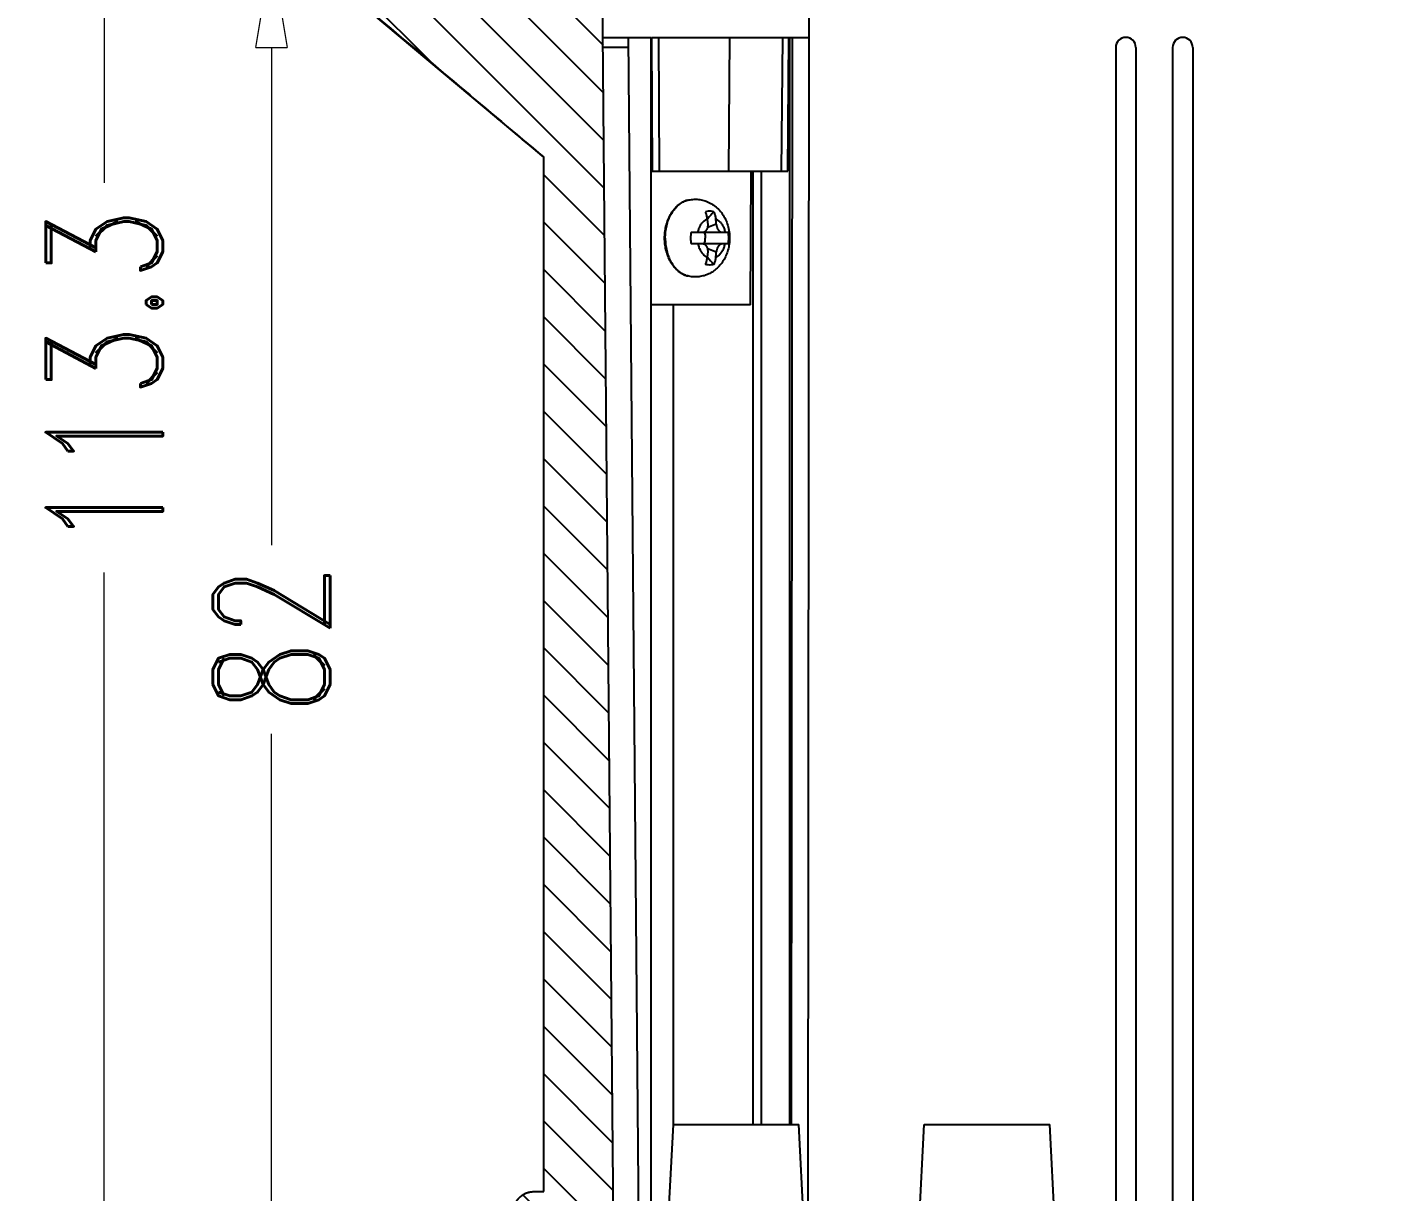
# Model space of a CAD drawing. Header units: millimetres. Extents: x -1995 to -555, y 489 to 1011.
# Drawn here: x -1989.9 to -1908.1, y 604.3 to 673.9 of the extents above; entities that cross this region are included whole.
import ezdxf

# ---------------------------------------------------------------- set-up
doc = ezdxf.new("R2010")
doc.units = ezdxf.units.MM
doc.layers.add('dim', color=82, linetype='Continuous', lineweight=9)
doc.styles.add('ROMAND', font='romand.shx', dxfattribs={"width": 0.75, "bigfont": 'gbcbig.shx'})
doc.dimstyles.new('YanXiu', dxfattribs={"dimtxt": 2.5, "dimasz": 2.2, "dimexe": 1, "dimexo": 0, "dimgap": 0.66, "dimtad": 0, "dimzin": 1, "dimdsep": 46, "dimtxsty": 'ROMAND', "dimblk": 'CLOSEDBLANK', "dimcen": 0, "dimclrd": 3, "dimclre": 3, "dimclrt": 7, "dimazin": 0, "dimtfac": 1, "dimtofl": 0, "dimtmove": 0, "dimatfit": 3, "dimldrblk": 'CLOSEDBLANK', "dimfxl": 1, "dimlwd": 5, "dimlwe": 5, "dimarcsym": 0})

# ---------------------------------------------------------------- blocks, each defined once
blk = doc.blocks.new('_ClosedBlank')
at = {"color": 0, "linetype": 'ByBlock', "lineweight": -2}
for p, q in [((-1, 0.167), (0, 0)), ((-1, 0.167), (-1, -0.167)), ((0, 0), (-1, -0.167))]:
    blk.add_line(p, q, dxfattribs=at)
blk = doc.blocks.new('*D189')
at = {"layer": 'Defpoints', "color": 0}
for p in [(-1985.319, 709.63), (-1847.542, 709.63), (-1960.842, 596.33)]:
    blk.add_point(p, dxfattribs=at)
at = {"layer": 'dim', "color": 3, "lineweight": 5}
for p, q in [((-1848.941, 709.63), (-1986.719, 709.63)), ((-1985.319, 704.03), (-1985.319, 664.629)), ((-1985.319, 601.93), (-1985.319, 641.331)), ((-1962.241, 596.33), (-1986.719, 596.33))]:
    blk.add_line(p, q, dxfattribs=at)
at = {"layer": 'dim', "color": 3, "lineweight": 5, "xscale": 5.600000000000001, "yscale": 5.600000000000001, "zscale": 5.600000000000001}
for p, rotation in [((-1985.319, 709.63), 90), ((-1985.319, 596.33), 270)]:
    blk.add_blockref('_ClosedBlank', p, dxfattribs=dict(at, rotation=rotation))
at = {"layer": 'dim', "color": 7, "insert": (-1985.319, 652.98), "char_height": 7, "attachment_point": 5, "rotation": 90, "style": 'ROMAND'}
blk.add_mtext('113.3', dxfattribs=at)
blk = doc.blocks.new('*D190')
at = {"layer": 'Defpoints', "color": 0}
for p in [(-1975.319, 678.33), (-1962.042, 678.33), (-1960.842, 596.33)]:
    blk.add_point(p, dxfattribs=at)
at = {"layer": 'dim', "color": 3, "lineweight": 5}
for p, q in [((-1963.441, 678.33), (-1976.719, 678.33)), ((-1975.319, 672.73), (-1975.319, 642.979)), ((-1975.319, 601.93), (-1975.319, 631.681)), ((-1962.241, 596.33), (-1976.719, 596.33))]:
    blk.add_line(p, q, dxfattribs=at)
at = {"layer": 'dim', "color": 3, "lineweight": 5, "xscale": 5.600000000000001, "yscale": 5.600000000000001, "zscale": 5.600000000000001}
for p, rotation in [((-1975.319, 678.33), 90), ((-1975.319, 596.33), 270)]:
    blk.add_blockref('_ClosedBlank', p, dxfattribs=dict(at, rotation=rotation))
at = {"layer": 'dim', "color": 7, "insert": (-1975.319, 637.33), "char_height": 7, "attachment_point": 5, "rotation": 90, "style": 'ROMAND'}
blk.add_mtext('82', dxfattribs=at)

msp = doc.modelspace()

# ---------------------------------------------------------------- hatches: boundary and pattern name
at = {"linetype": 'Continuous'}
h = msp.add_hatch(dxfattribs=at)
h.set_pattern_fill('DEFAULT__7', color=2, scale=2, angle=-45, style=0, pattern_type=0)
h.set_pattern_definition([(315, (-2027.3937, 555.2644), (1.414214, 1.414214), [])])
edge = h.paths.add_edge_path()
edge.add_line((-1960.842, 596.33), (-1780.028, 596.33))
edge.add_line((-1960.842, 596.33), (-1960.842, 603.119))
edge.add_spline(control_points=[(-1960.842, 603.119), (-1960.842, 603.813), (-1960.356, 604.307), (-1959.663, 604.319)], knot_values=[0, 0, 0, 0, 1, 1, 1, 1], weights=[1, 0.808834, 0.808834, 1], degree=3, periodic=0)
edge.add_line((-1959.663, 604.319), (-1959.042, 604.33))
edge.add_line((-1959.042, 604.33), (-1959.042, 666.168))
edge.add_spline(control_points=[(-1959.042, 666.168), (-1960.167, 667.114), (-1962.415, 669.002), (-1965.776, 671.828), (-1968.011, 673.707), (-1969.126, 674.646)], knot_values=[0, 0, 0, 0, 0.333333, 0.666667, 1, 1, 1, 1], degree=3, periodic=0)
edge.add_spline(control_points=[(-1970.758, 676.756), (-1970.437, 675.897), (-1969.877, 675.172), (-1969.126, 674.646)], knot_values=[0, 0, 0, 0, 1, 1, 1, 1], weights=[1, 0.970046, 0.970046, 1], degree=3, periodic=0)
edge.add_line((-1970.758, 676.756), (-1966.516, 676.83))
edge.add_spline(control_points=[(-1966.516, 676.83), (-1963.618, 676.881), (-1963.618, 679.779), (-1966.516, 679.83)], knot_values=[0, 0, 0, 0, 1, 1, 1, 1], weights=[1, 0.344968, 0.344968, 1], degree=3, periodic=0)
edge.add_line((-1966.516, 679.83), (-1970.758, 679.904))
edge.add_spline(control_points=[(-1962.042, 678.33), (-1962.042, 684.864), (-1968.473, 686.026), (-1970.758, 679.904)], knot_values=[0, 0, 0, 0, 1, 1, 1, 1], weights=[1, 0.451798, 0.451798, 1], degree=3, periodic=0)
edge.add_line((-1962.042, 678.33), (-1959.242, 678.33))
edge.add_line((-1959.22, 680.83), (-1959.242, 678.33))
edge.add_line((-1959.22, 680.83), (-1958.642, 680.83))
edge.add_line((-1958.642, 680.83), (-1958.413, 681.059))
edge.add_spline(control_points=[(-1958.413, 681.059), (-1958.313, 681.159), (-1958.171, 681.159), (-1958.071, 681.059)], knot_values=[0, 0, 0, 0, 1, 1, 1, 1], weights=[1, 0.804738, 0.804738, 1], degree=3, periodic=0)
edge.add_line((-1958.071, 681.059), (-1957.842, 680.83))
edge.add_line((-1957.842, 680.83), (-1957.264, 680.83))
edge.add_line((-1957.264, 680.83), (-1957.242, 678.33))
edge.add_line((-1957.242, 678.33), (-1955.542, 678.33))
edge.add_line((-1954.861, 600.33), (-1955.542, 678.33))
edge.add_line((-1954.861, 600.33), (-1851.711, 600.33))
edge.add_line((-1851.292, 608.33), (-1851.711, 600.33))
edge.add_line((-1851.292, 608.33), (-1848.792, 608.33))
edge.add_line((-1848.713, 599.33), (-1848.792, 608.33))
edge.add_line((-1848.713, 599.33), (-1846.371, 599.33))
edge.add_line((-1846.371, 599.33), (-1846.292, 608.33))
edge.add_line((-1846.292, 608.33), (-1843.792, 608.33))
edge.add_line((-1843.792, 608.33), (-1843.373, 600.33))
edge.add_line((-1843.373, 600.33), (-1780.028, 600.33))
edge.add_line((-1780.028, 596.33), (-1780.028, 600.33))
edge = h.paths.add_edge_path()
edge.add_line((-1780.028, 596.33), (-1780.028, 600.33))
edge.add_line((-1780.028, 596.33), (-1780.028, 600.33))
edge = h.paths.add_edge_path()
edge.add_line((-1780.028, 596.33), (-1742.354, 596.33))
edge.add_line((-1780.028, 596.33), (-1780.028, 600.33))
edge.add_line((-1780.028, 600.33), (-1751.711, 600.33))
edge.add_line((-1751.292, 608.33), (-1751.711, 600.33))
edge.add_line((-1748.792, 608.33), (-1751.292, 608.33))
edge.add_line((-1748.713, 599.33), (-1748.792, 608.33))
edge.add_line((-1746.371, 599.33), (-1748.713, 599.33))
edge.add_line((-1746.371, 599.33), (-1746.292, 608.33))
edge.add_line((-1743.792, 608.33), (-1746.292, 608.33))
edge.add_line((-1743.792, 608.33), (-1743.373, 600.33))
edge.add_line((-1743.373, 600.33), (-1742.354, 600.33))
edge.add_line((-1742.354, 596.33), (-1742.354, 600.33))
edge = h.paths.add_edge_path()
edge.add_line((-1742.354, 596.33), (-1742.354, 600.33))
edge.add_line((-1742.354, 596.33), (-1742.354, 600.33))
edge = h.paths.add_edge_path()
edge.add_line((-1734.242, 596.33), (-1742.354, 596.33))
edge.add_line((-1742.354, 596.33), (-1742.354, 600.33))
edge.add_line((-1740.223, 600.33), (-1742.354, 600.33))
edge.add_line((-1740.223, 600.33), (-1739.542, 678.33))
edge.add_line((-1737.842, 678.33), (-1739.542, 678.33))
edge.add_line((-1737.82, 680.83), (-1737.842, 678.33))
edge.add_line((-1737.242, 680.83), (-1737.82, 680.83))
edge.add_line((-1737.013, 681.059), (-1737.242, 680.83))
edge.add_spline(control_points=[(-1736.671, 681.059), (-1736.771, 681.159), (-1736.913, 681.159), (-1737.013, 681.059)], knot_values=[0, 0, 0, 0, 1, 1, 1, 1], weights=[1, 0.804738, 0.804738, 1], degree=3, periodic=0)
edge.add_line((-1736.442, 680.83), (-1736.671, 681.059))
edge.add_line((-1735.864, 680.83), (-1736.442, 680.83))
edge.add_line((-1735.864, 680.83), (-1735.842, 678.33))
edge.add_line((-1733.542, 678.33), (-1735.842, 678.33))
edge.add_line((-1733.542, 670.33), (-1733.542, 678.33))
edge.add_line((-1733.542, 670.33), (-1733.429, 663.835))
edge.add_line((-1729.014, 665.894), (-1733.429, 663.835))
edge.add_spline(control_points=[(-1729.014, 665.894), (-1728.389, 664.215), (-1726.623, 664.517), (-1726.592, 666.308)], knot_values=[0, 0, 0, 0, 1, 1, 1, 1], weights=[1, 0.457176, 0.457176, 1], degree=3, periodic=0)
edge.add_line((-1726.528, 670.002), (-1726.592, 666.308))
edge.add_spline(control_points=[(-1727.502, 662.445), (-1722.185, 662.91), (-1721.503, 668.203), (-1726.528, 670.002)], knot_values=[0, 0, 0, 0, 1, 1, 1, 1], weights=[1, 0.475888, 0.475888, 1], degree=3, periodic=0)
edge.add_line((-1727.502, 662.445), (-1736.042, 661.698))
edge.add_line((-1736.042, 604.33), (-1736.042, 661.698))
edge.add_line((-1735.421, 604.319), (-1736.042, 604.33))
edge.add_spline(control_points=[(-1734.242, 603.119), (-1734.242, 603.813), (-1734.728, 604.307), (-1735.421, 604.319)], knot_values=[0, 0, 0, 0, 1, 1, 1, 1], weights=[1, 0.808834, 0.808834, 1], degree=3, periodic=0)
edge.add_line((-1734.242, 596.33), (-1734.242, 603.119))

# ---------------------------------------------------------------- linework, layer by layer
at = {"color": 7, "linetype": 'Continuous'}
for p, q in [((-1954.861, 600.33), (-1955.542, 678.33)), ((-1954.861, 600.33), (-1955.542, 678.33)), ((-1943.232, 600.33), (-1943.172, 678.33)), ((-1959.042, 666.162), (-1969.435, 674.883)), ((-1955.498, 673.33), (-1952.642, 673.33)), ((-1953.998, 673.329), (-1953.361, 600.33)), ((-1952.642, 673.33), (-1952.642, 600.33)), ((-1952.592, 673.33), (-1952.55, 665.33)), ((-1952.592, 673.33), (-1943.176, 673.33)), ((-1952.115, 665.33), (-1952.157, 673.33)), ((-1947.935, 673.33), (-1948, 665.33)), ((-1944.818, 665.33), (-1944.754, 673.33)), ((-1944.384, 673.33), (-1944.458, 665.33)), ((-1944.457, 665.33), (-1944.383, 673.33)), ((-1944.342, 673.33), (-1944.342, 608.33)), ((-1944.222, 608.33), (-1944.172, 673.33)), ((-1953.993, 672.73), (-1955.493, 672.73)), ((-1924.842, 672.73), (-1924.842, 600.33)), ((-1923.642, 672.73), (-1923.642, 600.33)), ((-1921.442, 672.73), (-1921.442, 600.33)), ((-1920.242, 672.73), (-1920.242, 600.33)), ((-1959.042, 604.33), (-1959.042, 666.168)), ((-1959.042, 604.33), (-1959.042, 666.168)), ((-1952.642, 665.33), (-1944.457, 665.33)), ((-1946.676, 657.33), (-1946.634, 665.33)), ((-1946.542, 665.33), (-1946.542, 608.33)), ((-1946.042, 665.33), (-1946.042, 608.33)), ((-1949.257, 662.472), (-1949.254, 662.475)), ((-1949.254, 662.475), (-1949.24, 662.491)), ((-1950.232, 661.68), (-1948.007, 661.68)), ((-1948.726, 662.167), (-1949.236, 661.967)), ((-1948.007, 660.98), (-1950.232, 660.98)), ((-1948.726, 660.493), (-1949.236, 660.693)), ((-1946.676, 657.33), (-1952.642, 657.33)), ((-1951.299, 657.33), (-1951.299, 608.19)), ((-1951.711, 600.33), (-1951.292, 608.33)), ((-1951.292, 608.33), (-1943.792, 608.33)), ((-1943.373, 600.33), (-1943.792, 608.33)), ((-1936.711, 600.33), (-1936.292, 608.33)), ((-1936.292, 608.33), (-1928.792, 608.33)), ((-1928.373, 600.33), (-1928.792, 608.33)), ((-1959.663, 604.319), (-1959.042, 604.33)), ((-1959.663, 604.319), (-1959.042, 604.33))]:
    msp.add_line(p, q, dxfattribs=at)
for centre, radius, start, end in [((-1924.242, 672.73), 0.6, 0, 180), ((-1920.842, 672.73), 0.6, 0, 180), ((-1950.049, 662.218), 1.434, 120.73047, 122.58332), ((-1950.09, 662.29), 1.351, 112.33325, 120.79506), ((-1950.132, 662.39), 1.242, 104.1526, 112.28964), ((-1957.476, 661.344), 8.296, 5.69335, 7.8672), ((-1905.483, 623.824), 58.394, 137.9914, 138.53393), ((-1956.981, 661.344), 8.296, 5.69335, 7.8672), ((-1948.004, 661.331), 2.256, 171.09543, 180.01998), ((-1950.236, 661.331), 2.256, 359.98002, 8.90457), ((-1948.004, 661.329), 2.256, 179.98002, 188.90457), ((-1950.236, 661.329), 2.256, 351.09543, 0.01998), ((-1957.476, 661.316), 8.296, 352.13279, 354.30665), ((-1910.158, 694.667), 52.13, 221.41221, 222.04273), ((-1956.981, 661.316), 8.296, 352.13279, 354.30665), ((-1950.049, 660.442), 1.434, 237.41025, 239.27992), ((-1950.09, 660.37), 1.351, 239.21542, 247.6751), ((-1950.132, 660.27), 1.242, 247.71883, 255.84746)]:
    msp.add_arc(centre, radius, start, end, dxfattribs=at)
msp.add_ellipse((-1947.579, 657.849), major_axis=(114.591, -96.153), ratio=0.006685, start_param=-1.754347, end_param=-1.665389, dxfattribs=at)
for points, start_tangent, end_tangent in [([(-1959.042, 666.168), (-1962.413, 669.001), (-1965.775, 671.827), (-1969.126, 674.646)], (-0.765637, 0.643273), (-0.765246, 0.643738)), ([(-1951.814, 661.33), (-1951.794, 661.684), (-1951.735, 662.03), (-1951.638, 662.359), (-1951.504, 662.664), (-1951.338, 662.938), (-1951.142, 663.173), (-1950.922, 663.364), (-1950.685, 663.505), (-1950.436, 663.594)], (0, 1), (0.969827, 0.243793)), ([(-1951.778, 661.33), (-1951.755, 661.709), (-1951.69, 662.077), (-1951.582, 662.425), (-1951.435, 662.743), (-1951.253, 663.022), (-1951.041, 663.255), (-1950.821, 663.426)], (0, 1), (0.842639, 0.538479)), ([(-1950.436, 663.594), (-1950.12, 663.646), (-1949.798, 663.642), (-1949.48, 663.582), (-1949.169, 663.466), (-1948.876, 663.293), (-1948.603, 663.06), (-1948.369, 662.777), (-1948.179, 662.451), (-1948.04, 662.092), (-1947.957, 661.714), (-1947.929, 661.33)], (0.969827, 0.243793), (0, -1)), ([(-1949.823, 661.68), (-1949.76, 661.897), (-1949.667, 662.092), (-1949.55, 662.258), (-1949.412, 662.389), (-1949.258, 662.479)], (0.210541, 0.977585), (0.918423, 0.3956)), ([(-1948.872, 662.904), (-1949.037, 662.938), (-1949.203, 662.938), (-1949.367, 662.904)], (-0.953921, 0.300057), (-0.953921, -0.300057)), ([(-1949.258, 662.479), (-1949.276, 662.586), (-1949.297, 662.681), (-1949.319, 662.764), (-1949.343, 662.838), (-1949.367, 662.904)], (-0.136923, 0.990582), (-0.364789, 0.93109)), ([(-1948.872, 662.904), (-1948.848, 662.838), (-1948.824, 662.764), (-1948.802, 662.681), (-1948.781, 662.586), (-1948.763, 662.479)], (0.364789, -0.93109), (0.136923, -0.990582)), ([(-1948.763, 662.479), (-1948.61, 662.389), (-1948.472, 662.258), (-1948.354, 662.092), (-1948.262, 661.897), (-1948.198, 661.68)], (0.918423, -0.3956), (0.210541, -0.977585)), ([(-1949.565, 661.68), (-1949.532, 661.682), (-1949.5, 661.687), (-1949.468, 661.696), (-1949.437, 661.708), (-1949.408, 661.723), (-1949.378, 661.743), (-1949.347, 661.77), (-1949.317, 661.803), (-1949.288, 661.843), (-1949.265, 661.885), (-1949.248, 661.926), (-1949.236, 661.966), (-1949.227, 662.005), (-1949.222, 662.044), (-1949.219, 662.085), (-1949.218, 662.126), (-1949.221, 662.167)], (1, 0), (-0.099247, 0.995063)), ([(-1949.445, 661.68), (-1949.411, 661.568), (-1949.391, 661.451), (-1949.384, 661.33)], (0.349563, -0.936913), (0, -1)), ([(-1948.726, 662.167), (-1948.721, 662.126), (-1948.714, 662.085), (-1948.704, 662.044), (-1948.693, 662.005), (-1948.68, 661.966), (-1948.664, 661.926), (-1948.644, 661.885), (-1948.619, 661.843), (-1948.591, 661.803), (-1948.562, 661.77), (-1948.534, 661.744), (-1948.508, 661.723), (-1948.483, 661.708), (-1948.458, 661.696), (-1948.432, 661.687), (-1948.407, 661.682), (-1948.382, 661.68)], (0.099247, -0.995063), (1, 0)), ([(-1950.436, 659.065), (-1950.684, 659.155), (-1950.922, 659.296), (-1951.142, 659.487), (-1951.338, 659.723), (-1951.505, 659.997), (-1951.638, 660.303), (-1951.735, 660.632), (-1951.794, 660.977), (-1951.814, 661.33)], (-0.969827, 0.243793), (0, 1)), ([(-1951.778, 661.33), (-1951.755, 660.951), (-1951.69, 660.583), (-1951.582, 660.235), (-1951.435, 659.917), (-1951.253, 659.638), (-1951.041, 659.404), (-1950.821, 659.234)], (0, -1), (0.842579, -0.538573)), ([(-1947.929, 661.33), (-1947.954, 660.965), (-1948.027, 660.613), (-1948.146, 660.28), (-1948.307, 659.976), (-1948.505, 659.706), (-1948.729, 659.482), (-1948.979, 659.298), (-1949.249, 659.158), (-1949.533, 659.064), (-1949.83, 659.015), (-1950.134, 659.015), (-1950.436, 659.065)], (0, -1), (-0.969827, 0.243793)), ([(-1949.823, 660.98), (-1949.76, 660.763), (-1949.667, 660.568), (-1949.55, 660.402), (-1949.412, 660.271), (-1949.258, 660.181)], (0.210541, -0.977585), (0.918423, -0.3956)), ([(-1949.221, 660.493), (-1949.218, 660.534), (-1949.219, 660.575), (-1949.222, 660.616), (-1949.227, 660.655), (-1949.236, 660.694), (-1949.248, 660.734), (-1949.265, 660.775), (-1949.288, 660.817), (-1949.316, 660.857), (-1949.347, 660.89), (-1949.378, 660.916), (-1949.408, 660.937), (-1949.437, 660.952), (-1949.468, 660.964), (-1949.5, 660.973), (-1949.532, 660.978), (-1949.565, 660.98)], (0.099247, 0.995063), (-1, 0)), ([(-1949.445, 660.98), (-1949.411, 661.091), (-1949.391, 661.209), (-1949.384, 661.33)], (0.349563, 0.936913), (0, 1)), ([(-1948.763, 660.181), (-1948.61, 660.271), (-1948.472, 660.402), (-1948.354, 660.568), (-1948.262, 660.763), (-1948.198, 660.98)], (0.918423, 0.3956), (0.210541, 0.977585)), ([(-1948.382, 660.98), (-1948.407, 660.978), (-1948.432, 660.973), (-1948.458, 660.964), (-1948.483, 660.952), (-1948.508, 660.937), (-1948.534, 660.916), (-1948.562, 660.89), (-1948.591, 660.857), (-1948.619, 660.817), (-1948.644, 660.775), (-1948.664, 660.734), (-1948.68, 660.694), (-1948.693, 660.655), (-1948.704, 660.616), (-1948.714, 660.575), (-1948.721, 660.534), (-1948.726, 660.493)], (-1, 0), (-0.099247, -0.995063)), ([(-1949.367, 659.756), (-1949.343, 659.822), (-1949.319, 659.895), (-1949.297, 659.979), (-1949.276, 660.074), (-1949.258, 660.181)], (0.364789, 0.93109), (0.136923, 0.990582)), ([(-1948.763, 660.181), (-1948.781, 660.073), (-1948.802, 659.979), (-1948.825, 659.895), (-1948.848, 659.822), (-1948.872, 659.756)], (-0.136923, -0.990582), (-0.364789, -0.93109)), ([(-1948.872, 659.756), (-1949.037, 659.722), (-1949.203, 659.722), (-1949.367, 659.756)], (-0.953921, -0.300057), (-0.953921, 0.300057)), ([(-1960.842, 603.119), (-1960.842, 603.132), (-1960.842, 603.146), (-1960.841, 603.159), (-1960.841, 603.172), (-1960.84, 603.186), (-1960.839, 603.199), (-1960.838, 603.213), (-1960.837, 603.226), (-1960.836, 603.24), (-1960.835, 603.253), (-1960.833, 603.267), (-1960.831, 603.281), (-1960.829, 603.294), (-1960.827, 603.308), (-1960.825, 603.322), (-1960.822, 603.336), (-1960.82, 603.349), (-1960.817, 603.363), (-1960.814, 603.377), (-1960.811, 603.391), (-1960.808, 603.405), (-1960.804, 603.419), (-1960.8, 603.432), (-1960.797, 603.446), (-1960.793, 603.46), (-1960.788, 603.474), (-1960.784, 603.488), (-1960.779, 603.502), (-1960.775, 603.515), (-1960.77, 603.529), (-1960.765, 603.543), (-1960.759, 603.557), (-1960.754, 603.57), (-1960.748, 603.584), (-1960.743, 603.598), (-1960.737, 603.611), (-1960.73, 603.625), (-1960.724, 603.638), (-1960.717, 603.652), (-1960.711, 603.665), (-1960.704, 603.678), (-1960.697, 603.692), (-1960.689, 603.705), (-1960.682, 603.718), (-1960.674, 603.731), (-1960.667, 603.744), (-1960.659, 603.757), (-1960.65, 603.77), (-1960.642, 603.782), (-1960.634, 603.795), (-1960.625, 603.808), (-1960.616, 603.82), (-1960.607, 603.832), (-1960.598, 603.845), (-1960.589, 603.857), (-1960.579, 603.869), (-1960.57, 603.881), (-1960.56, 603.892), (-1960.55, 603.904), (-1960.54, 603.916), (-1960.53, 603.927), (-1960.519, 603.938), (-1960.509, 603.949), (-1960.498, 603.96), (-1960.487, 603.971), (-1960.476, 603.982), (-1960.465, 603.993), (-1960.454, 604.003), (-1960.442, 604.013), (-1960.431, 604.023), (-1960.419, 604.033), (-1960.408, 604.043), (-1960.396, 604.053), (-1960.384, 604.063), (-1960.372, 604.072), (-1960.36, 604.081), (-1960.347, 604.09), (-1960.335, 604.099), (-1960.323, 604.108), (-1960.31, 604.116), (-1960.297, 604.125), (-1960.285, 604.133), (-1960.272, 604.141), (-1960.259, 604.149), (-1960.246, 604.156), (-1960.233, 604.164), (-1960.22, 604.171), (-1960.206, 604.178), (-1960.193, 604.185), (-1960.18, 604.192), (-1960.166, 604.199), (-1960.153, 604.205), (-1960.14, 604.211), (-1960.126, 604.217), (-1960.112, 604.223), (-1960.099, 604.229), (-1960.085, 604.234), (-1960.072, 604.24), (-1960.058, 604.245), (-1960.044, 604.25), (-1960.03, 604.255), (-1960.017, 604.259), (-1960.003, 604.264), (-1959.989, 604.268), (-1959.975, 604.272), (-1959.962, 604.276), (-1959.948, 604.28), (-1959.934, 604.283), (-1959.92, 604.287), (-1959.906, 604.29), (-1959.893, 604.293), (-1959.879, 604.296), (-1959.865, 604.298), (-1959.851, 604.301), (-1959.838, 604.303), (-1959.824, 604.305), (-1959.81, 604.307), (-1959.797, 604.309), (-1959.783, 604.311), (-1959.77, 604.312), (-1959.756, 604.314), (-1959.743, 604.315), (-1959.729, 604.316), (-1959.716, 604.317), (-1959.703, 604.318), (-1959.689, 604.318), (-1959.676, 604.319), (-1959.663, 604.319)], (0, 1), (0.999848, 0.017452))]:
    msp.add_spline(points, degree=3, dxfattribs=dict(at, start_tangent=start_tangent, end_tangent=end_tangent))

# ---------------------------------------------------------------- dimensions: what is measured, and where the dimension line sits
at = {"layer": 'dim'}
for base, p2, picture, middle in [((-1985.319, 709.63), (-1847.542, 709.63), '*D189', (-1985.319, 652.98)), ((-1975.319, 678.33), (-1962.042, 678.33), '*D190', (-1975.319, 637.33))]:
    dim = msp.add_linear_dim(base=base, p1=(-1960.842, 596.33), p2=p2, angle=90, dimstyle='YanXiu', override={"dimtxt": 7, "dimasz": 5.6, "dimexe": 1.3993, "dimexo": 1.3993, "dimgap": 1.3993, "dimzin": 8}, dxfattribs=at)
    dim.commit()
    dim.dimension.update_dxf_attribs({"geometry": picture, "text_midpoint": middle})

doc.saveas('drawing.dxf')
